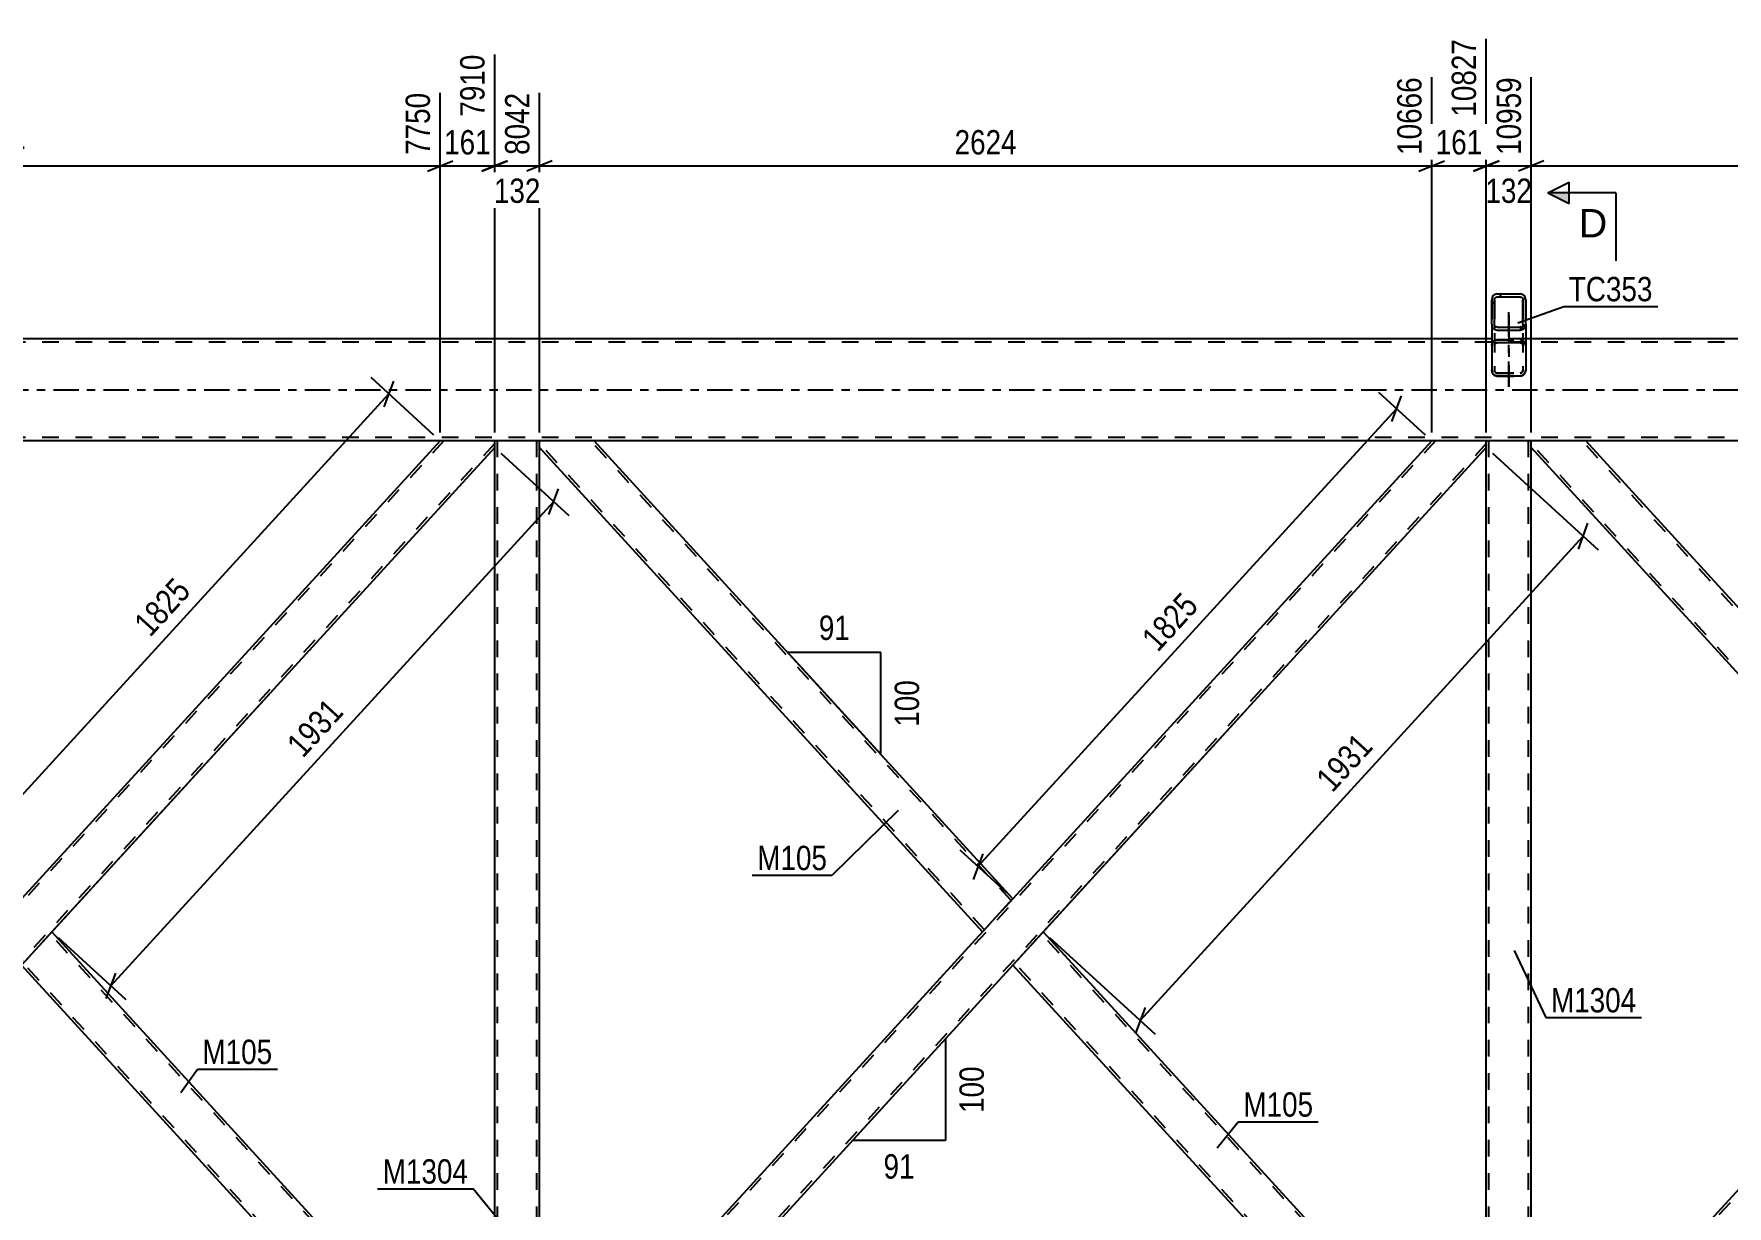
# Model space of a CAD drawing. Header units: millimetres. Extents: x 0 to 841, y 0 to 594.
# Drawn here: x 336.5 to 535.7, y 332.2 to 470.1 of the extents above; entities that cross this region are included whole.
import ezdxf

# ---------------------------------------------------------------- set-up
doc = ezdxf.new("R2010")
doc.units = ezdxf.units.MM
doc.linetypes.add('DXK_LINE_DOT2', pattern=[3.9198, 1.9599, -1.9599])
doc.linetypes.add('DXK_LINE_DOT3', pattern=[5.9187, 2.979, -0.9799, 0.9799, -0.9799])
doc.styles.add('Arial', font='ARIAL.TTF', dxfattribs={"height": 0.2})
doc.styles.add('Arial Narrow', font='ARIALN.TTF', dxfattribs={"height": 0.2})

# ---------------------------------------------------------------- blocks, each defined once
blk = doc.blocks.new('Part-122569972-3443 - 3380')
at = {"color": 7, "linetype": 'DXK_LINE_DOT2'}
for p, q in [((637.31, 433.84), (149.36, 433.84)), ((512, 434.24), (508, 434.24)), ((637.31, 422.64), (149.36, 422.64))]:
    blk.add_line(p, q, dxfattribs=at)
at = {"color": 2, "linetype": 'Continuous'}
for p, q in [((508, 434.24), (278.67, 434.24)), ((637.31, 434.24), (512, 434.24)), ((637.31, 422.24), (149.36, 422.24))]:
    blk.add_line(p, q, dxfattribs=at)
at = {"color": 7, "linetype": 'DXK_LINE_DOT3'}
blk.add_line((149.36, 428.24), (637.31, 428.24), dxfattribs=at)
blk = doc.blocks.new('Part-122569972-3593 - 3380')
at = {"color": 7, "linetype": 'DXK_LINE_DOT2'}
for p, q in [((618.04, 422.24), (512.64, 306.97)), ((624.03, 421.92), (518.63, 306.64)), ((624.03, 422.24), (617.61, 422.24)), ((568.33, 368.35), (564.76, 364.44)), ((571.91, 364.44), (568.33, 360.53)), ((513.32, 308.19), (512.64, 307.44)), ((512.64, 306.64), (512.64, 307.44)), ((519.06, 306.64), (512.64, 306.64))]:
    blk.add_line(p, q, dxfattribs=at)
at = {"color": 2, "linetype": 'Continuous'}
for p, q in [((617.61, 422.24), (568.33, 368.35)), ((624.03, 421.44), (571.91, 364.44)), ((624.03, 421.44), (624.03, 422.24)), ((564.76, 364.44), (513.32, 308.19)), ((568.33, 360.53), (519.06, 306.64))]:
    blk.add_line(p, q, dxfattribs=at)
blk = doc.blocks.new('Part-122569972-3491 - 3380')
at = {"color": 7, "linetype": 'DXK_LINE_DOT2'}
for p, q in [((508, 438.52), (508, 430.55)), ((508.32, 438.52), (508.32, 430.55)), ((511.68, 438.52), (511.68, 430.55)), ((512, 438.52), (512, 430.55)), ((508.05, 433.71), (508, 433.45)), ((508.32, 433.45), (508.34, 433.58)), ((508.52, 434.1), (508.39, 434.07)), ((508.64, 434.13), (508.52, 434.1)), ((508.52, 433.76), (508.64, 433.79)), ((508.64, 434.13), (511.36, 434.13)), ((511.36, 433.79), (508.64, 433.79)), ((511.59, 434.08), (511.36, 434.13)), ((511.36, 433.79), (511.48, 433.76)), ((511.6, 434.07), (511.59, 434.08)), ((511.66, 433.58), (511.68, 433.45)), ((512, 433.45), (511.95, 433.71)), ((508, 430.55), (508.05, 430.29)), ((508.34, 430.42), (508.32, 430.55)), ((511.68, 430.55), (511.66, 430.42)), ((511.95, 430.29), (512, 430.55)), ((508.39, 429.92), (508.64, 429.87)), ((508.64, 430.21), (508.52, 430.24)), ((508.64, 430.21), (511.36, 430.21)), ((508.64, 429.87), (511.36, 429.87)), ((511.48, 430.24), (511.36, 430.21)), ((511.36, 429.87), (511.6, 429.92))]:
    blk.add_line(p, q, dxfattribs=at)
at = {"color": 7, "linetype": 'DXK_LINE_DOT3'}
blk.add_line((510, 437.08), (510, 428.58), dxfattribs=at)
at = {"color": 7, "linetype": 'DXK_LINE_DOT2'}
for centre, radius, start, end in [((508.67, 433.47), 0.662, 114.32, 159.2418), ((508.65, 433.46), 0.331, 114.32, 159.2418), ((511.35, 433.46), 0.331, 20.7582, 65.68), ((511.33, 433.47), 0.662, 20.7582, 65.68), ((508.65, 430.54), 0.331, 200.7582, 245.68), ((511.35, 430.54), 0.331, 294.32, 339.2418), ((508.67, 430.52), 0.662, 200.7582, 245.68), ((511.33, 430.52), 0.662, 294.32, 339.2418)]:
    blk.add_arc(centre, radius, start, end, dxfattribs=at)
blk = doc.blocks.new('Part-122569972-3541 - 3380')
at = {"color": 2, "linetype": 'Continuous'}
for p, q in [((451.67, 360.53), (455.24, 364.44)), ((455.24, 364.44), (506.68, 308.19)), ((500.94, 306.64), (451.67, 360.53))]:
    blk.add_line(p, q, dxfattribs=at)
at = {"color": 7, "linetype": 'DXK_LINE_DOT2'}
for p, q in [((507.36, 306.97), (455.03, 364.2)), ((451.88, 360.77), (451.9, 360.78)), ((501.37, 306.64), (451.88, 360.77)), ((507.36, 307.44), (506.68, 308.19)), ((507.36, 306.64), (507.36, 307.44)), ((507.36, 306.64), (500.94, 306.64)), ((507.36, 306.67), (507.36, 306.64))]:
    blk.add_line(p, q, dxfattribs=at)
blk = doc.blocks.new('Part-122569972-3546 - 3380')
at = {"color": 2, "linetype": 'Continuous'}
for p, q in [((338.58, 364.44), (335, 360.53)), ((390.69, 307.44), (338.58, 364.44)), ((384.27, 306.64), (335, 360.53)), ((390.69, 306.64), (390.69, 307.44))]:
    blk.add_line(p, q, dxfattribs=at)
at = {"color": 7, "linetype": 'DXK_LINE_DOT2'}
for p, q in [((390.69, 306.97), (338.36, 364.2)), ((335.22, 360.77), (335.23, 360.78)), ((384.7, 306.64), (335.22, 360.77)), ((390.69, 306.64), (384.27, 306.64)), ((390.69, 306.64), (390.69, 306.67))]:
    blk.add_line(p, q, dxfattribs=at)
blk = doc.blocks.new('Part-122569972-3557 - 3380')
at = {"linetype": 'Continuous'}
h = blk.add_hatch(dxfattribs=at)
h.set_pattern_fill('', scale=0.7, style=0, pattern_type=0)
h.set_pattern_definition([(45, (511.9512, 439.1118), (-1.5715, 1.5715), [])])
h.paths.add_polyline_path([(512, 438.85), (511.95, 439.11), (511.81, 439.33), (511.6, 439.48), (511.36, 439.53), (508.64, 439.53), (508.39, 439.48), (508.19, 439.33), (508.05, 439.11), (508, 438.85), (508, 435.96), (508.05, 435.7), (508.19, 435.47), (508.39, 435.33), (508.64, 435.28), (511.36, 435.28), (511.6, 435.33), (511.81, 435.47), (511.95, 435.7), (512, 435.96)])
h.paths.add_polyline_path([(511.66, 435.83), (511.59, 435.72), (511.48, 435.64), (511.36, 435.62), (508.64, 435.62), (508.52, 435.64), (508.41, 435.72), (508.34, 435.83), (508.32, 435.96), (508.32, 438.85), (508.34, 438.98), (508.41, 439.09), (508.52, 439.17), (508.64, 439.19), (511.36, 439.19), (511.48, 439.17), (511.59, 439.09), (511.66, 438.98), (511.68, 438.85), (511.68, 435.96)])
at = {"color": 2, "linetype": 'Continuous'}
for p, q in [((508.05, 439.11), (508, 438.85)), ((508, 435.96), (508, 438.85)), ((508.32, 438.85), (508.34, 438.98)), ((508.32, 435.96), (508.32, 438.85)), ((508.64, 439.53), (508.39, 439.48)), ((508.52, 439.17), (508.64, 439.19)), ((508.64, 439.53), (511.36, 439.53)), ((508.64, 439.19), (511.36, 439.19)), ((511.6, 439.48), (511.36, 439.53)), ((511.36, 439.19), (511.48, 439.17)), ((511.66, 438.98), (511.68, 438.85)), ((511.68, 435.96), (511.68, 438.85)), ((512, 438.85), (511.95, 439.11)), ((512, 435.96), (512, 438.85)), ((508, 435.96), (508, 430.57)), ((508, 435.96), (508.05, 435.7)), ((508.34, 435.83), (508.32, 435.96)), ((508.39, 435.33), (508.64, 435.28)), ((508.64, 435.62), (508.52, 435.64)), ((508.64, 435.62), (511.36, 435.62)), ((508.64, 435.28), (511.36, 435.28)), ((511.48, 435.64), (511.36, 435.62)), ((511.36, 435.28), (511.6, 435.33)), ((511.68, 435.96), (511.66, 435.83)), ((511.95, 435.7), (512, 435.96)), ((512, 435.96), (512, 430.57)), ((508.05, 430.31), (508, 430.57)), ((512, 430.57), (511.95, 430.31)), ((508.64, 429.89), (508.39, 429.94)), ((508.64, 429.89), (511.36, 429.89)), ((511.6, 429.94), (511.36, 429.89))]:
    blk.add_line(p, q, dxfattribs=at)
at = {"color": 7, "linetype": 'DXK_LINE_DOT2'}
for p, q in [((508, 438.85), (508, 435.96)), ((508.32, 438.85), (508.32, 430.57)), ((511.68, 438.85), (511.68, 430.57)), ((512, 438.85), (512, 435.96)), ((508, 433.47), (508.05, 433.73)), ((508.34, 433.6), (508.32, 433.47)), ((508.39, 434.1), (508.64, 434.15)), ((508.64, 433.81), (508.52, 433.78)), ((508.64, 434.15), (511.36, 434.15)), ((508.64, 433.81), (511.36, 433.81)), ((511.36, 434.15), (511.6, 434.1)), ((511.48, 433.78), (511.36, 433.81)), ((511.68, 433.47), (511.66, 433.6)), ((511.95, 433.73), (512, 433.47)), ((508.32, 430.57), (508.34, 430.44)), ((511.66, 430.44), (511.68, 430.57)), ((508.52, 430.26), (508.64, 430.23)), ((508.64, 430.23), (511.36, 430.23)), ((511.36, 430.23), (511.48, 430.26))]:
    blk.add_line(p, q, dxfattribs=at)
at = {"color": 7, "linetype": 'DXK_LINE_DOT3'}
blk.add_line((510, 428.6), (510, 437.4), dxfattribs=at)
at = {"color": 2, "linetype": 'Continuous'}
for centre, radius, start, end in [((508.67, 438.88), 0.662, 114.3199, 159.2417), ((508.65, 438.86), 0.331, 114.3199, 159.2417), ((511.35, 438.86), 0.331, 20.7583, 65.6801), ((511.33, 438.88), 0.662, 20.7583, 65.6801), ((508.67, 435.93), 0.662, 200.7583, 245.6801), ((508.65, 435.94), 0.331, 200.7583, 245.6801), ((511.35, 435.94), 0.331, 294.3199, 339.2417), ((511.33, 435.93), 0.662, 294.3199, 339.2417), ((508.67, 430.55), 0.662, 200.7583, 245.6801), ((511.33, 430.55), 0.662, 294.3199, 339.2417)]:
    blk.add_arc(centre, radius, start, end, dxfattribs=at)
at = {"color": 7, "linetype": 'DXK_LINE_DOT2'}
for centre, radius, start, end in [((508.67, 433.49), 0.662, 114.3199, 159.2417), ((508.65, 433.48), 0.331, 114.3199, 159.2417), ((511.35, 433.48), 0.331, 20.7583, 65.6801), ((511.33, 433.49), 0.662, 20.7583, 65.6801), ((508.65, 430.56), 0.331, 200.7583, 245.6801), ((511.35, 430.56), 0.331, 294.3199, 339.2417)]:
    blk.add_arc(centre, radius, start, end, dxfattribs=at)
blk = doc.blocks.new('Part-122569972-3568 - 3380')
at = {"color": 7, "linetype": 'DXK_LINE_DOT2'}
for p, q in [((512.64, 422.24), (507.36, 422.24)), ((507.36, 421.44), (507.36, 422.24)), ((507.68, 306.64), (507.68, 422.24)), ((512.32, 306.64), (512.32, 422.24)), ((512.64, 421.44), (512.64, 422.24)), ((507.36, 306.64), (507.36, 308.19)), ((512.64, 306.64), (512.64, 308.19)), ((507.36, 306.64), (512.64, 306.64))]:
    blk.add_line(p, q, dxfattribs=at)
at = {"color": 2, "linetype": 'Continuous'}
for p, q in [((507.36, 308.19), (507.36, 421.44)), ((512.64, 308.19), (512.64, 421.44))]:
    blk.add_line(p, q, dxfattribs=at)
blk = doc.blocks.new('Part-122569972-3583 - 3380')
at = {"color": 7, "linetype": 'DXK_LINE_DOT2'}
for p, q in [((395.97, 422.24), (390.69, 422.24)), ((390.69, 421.44), (390.69, 422.24)), ((391.01, 306.64), (391.01, 422.24)), ((395.65, 306.64), (395.65, 422.24)), ((395.97, 421.44), (395.97, 422.24)), ((390.69, 306.64), (390.69, 307.44)), ((395.97, 306.64), (395.97, 307.44)), ((390.69, 306.64), (395.97, 306.64))]:
    blk.add_line(p, q, dxfattribs=at)
at = {"color": 2, "linetype": 'Continuous'}
for p, q in [((390.69, 307.44), (390.69, 421.44)), ((395.97, 307.44), (395.97, 421.44))]:
    blk.add_line(p, q, dxfattribs=at)
blk = doc.blocks.new('Part-122569972-3598 - 3380')
at = {"color": 2, "linetype": 'Continuous'}
for p, q in [((512.64, 421.44), (512.64, 422.24)), ((564.76, 364.44), (512.64, 421.44)), ((568.33, 368.35), (519.06, 422.24)), ((567.9, 367.88), (564.76, 364.44)), ((568.33, 368.35), (567.9, 367.88))]:
    blk.add_line(p, q, dxfattribs=at)
at = {"color": 7, "linetype": 'DXK_LINE_DOT2'}
for p, q in [((519.06, 422.24), (512.64, 422.24)), ((564.97, 364.68), (512.64, 421.92)), ((568.12, 368.12), (518.63, 422.24)), ((568.3, 368.32), (567.9, 367.88)), ((564.97, 364.68), (564.99, 364.7))]:
    blk.add_line(p, q, dxfattribs=at)
blk = doc.blocks.new('Part-122569972-3603 - 3380')
at = {"color": 2, "linetype": 'Continuous'}
for p, q in [((395.97, 421.44), (395.97, 422.24)), ((448.09, 364.44), (395.97, 421.44)), ((451.67, 368.35), (402.39, 422.24)), ((451.23, 367.88), (448.09, 364.44)), ((451.54, 368.22), (451.23, 367.88)), ((451.67, 368.35), (451.54, 368.22))]:
    blk.add_line(p, q, dxfattribs=at)
at = {"color": 7, "linetype": 'DXK_LINE_DOT2'}
for p, q in [((402.39, 422.24), (395.97, 422.24)), ((448.31, 364.68), (395.97, 421.92)), ((451.45, 368.12), (401.96, 422.24)), ((451.4, 368.06), (451.23, 367.88)), ((451.54, 368.22), (451.45, 368.12)), ((448.31, 364.68), (448.32, 364.7))]:
    blk.add_line(p, q, dxfattribs=at)
blk = doc.blocks.new('Part-122569972-3608 - 3380')
at = {"color": 7, "linetype": 'DXK_LINE_DOT2'}
for p, q in [((501.37, 422.24), (395.97, 306.97)), ((507.36, 421.92), (401.96, 306.64)), ((507.36, 422.24), (500.94, 422.24)), ((451.67, 368.35), (448.09, 364.44)), ((455.24, 364.44), (451.67, 360.53)), ((402.4, 306.64), (395.97, 306.64))]:
    blk.add_line(p, q, dxfattribs=at)
at = {"color": 2, "linetype": 'Continuous'}
for p, q in [((500.94, 422.24), (451.67, 368.35)), ((507.36, 421.44), (455.24, 364.44)), ((507.36, 421.44), (507.36, 422.24)), ((448.09, 364.44), (395.97, 307.44)), ((451.67, 360.53), (402.4, 306.64)), ((395.97, 306.64), (395.97, 307.44))]:
    blk.add_line(p, q, dxfattribs=at)
blk = doc.blocks.new('Part-122569972-3613 - 3380')
at = {"color": 7, "linetype": 'DXK_LINE_DOT2'}
for p, q in [((384.71, 422.24), (279.31, 306.97)), ((390.69, 421.92), (285.3, 306.64)), ((390.69, 422.24), (384.27, 422.24)), ((335, 368.35), (331.42, 364.44)), ((338.58, 364.44), (335, 360.53)), ((279.99, 308.19), (279.31, 307.44)), ((279.31, 306.64), (279.31, 307.44)), ((285.73, 306.64), (279.31, 306.64))]:
    blk.add_line(p, q, dxfattribs=at)
at = {"color": 2, "linetype": 'Continuous'}
for p, q in [((384.27, 422.24), (335, 368.35)), ((390.69, 421.44), (338.58, 364.44)), ((390.69, 421.44), (390.69, 422.24)), ((331.42, 364.44), (279.99, 308.19)), ((335, 360.53), (285.73, 306.64))]:
    blk.add_line(p, q, dxfattribs=at)
blk = doc.blocks.new('StraightDimension-122569972-4358 - 3380')
at = {"color": 7, "linetype": 'Continuous'}
for p, q in [((500.2, 422.92), (494.71, 427.94)), ((496.24, 424.5), (497.38, 427.53)), ((447.54, 372.13), (496.81, 426.02)), ((450.93, 369.03), (445.44, 374.05)), ((448.11, 373.64), (446.97, 370.61))]:
    blk.add_line(p, q, dxfattribs=at)
at = {"color": 0}
blk.add_wipeout([(474.5, 402.72), (471.4, 405.55), (465.65, 399.27), (468.75, 396.44)], dxfattribs=at)
at = {"color": 3, "style": 'Arial Narrow'}
blk.add_text('1825', height=2.863, rotation=47.5612, dxfattribs=at).set_placement((468.71, 397.28))
blk = doc.blocks.new('AngleDimension-122569972-3826 - 3380')
at = {"color": 7, "linetype": 'Continuous'}
for p, q in [((479.32, 390.78), (443.74, 351.85)), ((443.74, 351.85), (432.8, 339.9)), ((443.74, 351.85), (443.74, 339.9)), ((443.74, 339.9), (432.8, 339.9))]:
    blk.add_line(p, q, dxfattribs=at)
at = {"color": 0}
for points in [[(448.83, 349.22), (444.63, 349.22), (444.63, 342.53), (448.83, 342.53)], [(440.7, 334.8), (440.7, 339), (435.84, 339), (435.84, 334.8)]]:
    blk.add_wipeout(points, dxfattribs=at)
at = {"color": 3, "style": 'Arial Narrow'}
blk.add_text('100', height=2.863, rotation=90.0002, dxfattribs=at).set_placement((448.24, 343.13))
blk.add_text('91', height=2.863, dxfattribs=at).set_placement((436.44, 335.4))
blk = doc.blocks.new('StraightDimension-122569972-6174 - 3380')
at = {"color": 7, "linetype": 'Continuous'}
for p, q in [((390.69, 423.24), (390.69, 467.72)), ((384.27, 423.24), (384.27, 463.22)), ((382.77, 454), (385.77, 455.2)), ((384.27, 454.6), (390.69, 454.6)), ((392.19, 455.2), (389.19, 454))]:
    blk.add_line(p, q, dxfattribs=at)
at = {"color": 0}
blk.add_wipeout([(390.83, 455.35), (390.83, 459.55), (384.14, 459.55), (384.14, 455.35)], dxfattribs=at)
at = {"color": 0, "linetype": 'Continuous'}
blk.add_wipeout([(390.09, 468.32), (385.89, 468.32), (385.89, 459.8), (390.09, 459.8)], dxfattribs=at)
at = {"color": 3, "linetype": 'Continuous', "style": 'Arial Narrow'}
blk.add_text('7910', height=2.863, rotation=90.0002, dxfattribs=at).set_placement((389.49, 460.4))
at = {"color": 3, "style": 'Arial Narrow'}
blk.add_text('161', height=2.863, dxfattribs=at).set_placement((384.74, 455.95))
blk = doc.blocks.new('StraightDimension-122569972-4343 - 3380')
at = {"color": 7, "linetype": 'Continuous'}
for p, q in [((391.43, 420.77), (399.41, 413.47)), ((397.07, 413.58), (398.21, 416.61)), ((345.52, 358.09), (397.64, 415.09)), ((339.32, 363.77), (347.29, 356.47)), ((346.09, 359.6), (344.95, 356.58))]:
    blk.add_line(p, q, dxfattribs=at)
at = {"color": 0}
blk.add_wipeout([(373.9, 390.24), (370.8, 393.07), (365.05, 386.79), (368.15, 383.96)], dxfattribs=at)
at = {"color": 3, "style": 'Arial Narrow'}
blk.add_text('1931', height=2.863, rotation=47.5612, dxfattribs=at).set_placement((368.12, 384.81))
blk = doc.blocks.new('StraightDimension-122569972-6170 - 3380')
at = {"color": 7, "linetype": 'Continuous'}
for p, q in [((507.36, 423.24), (507.36, 469.54)), ((512.64, 423.24), (512.64, 465.04)), ((505.86, 454), (508.86, 455.2)), ((507.36, 454.6), (512.64, 454.6)), ((514.14, 455.2), (511.14, 454))]:
    blk.add_line(p, q, dxfattribs=at)
at = {"color": 0, "linetype": 'Continuous'}
blk.add_wipeout([(512.04, 465.64), (507.84, 465.64), (507.84, 455.3), (512.04, 455.3)], dxfattribs=at)
at = {"color": 0}
blk.add_wipeout([(513.34, 449.65), (513.34, 453.85), (506.66, 453.85), (506.66, 449.65)], dxfattribs=at)
at = {"color": 3, "linetype": 'Continuous', "style": 'Arial Narrow'}
blk.add_text('10959', height=2.863, rotation=90.0002, dxfattribs=at).set_placement((511.44, 455.9))
at = {"color": 3, "style": 'Arial Narrow'}
blk.add_text('132', height=2.863, dxfattribs=at).set_placement((507.26, 450.25))
blk = doc.blocks.new('StraightDimension-122569972-6172 - 3380')
at = {"color": 7, "linetype": 'Continuous'}
for p, q in [((500.94, 423.24), (500.94, 465.04)), ((395.97, 423.24), (395.97, 463.22)), ((397.47, 455.2), (394.47, 454)), ((395.97, 454.6), (500.94, 454.6)), ((499.44, 454), (502.44, 455.2))]:
    blk.add_line(p, q, dxfattribs=at)
at = {"color": 0, "linetype": 'Continuous'}
blk.add_wipeout([(500.34, 465.64), (496.14, 465.64), (496.14, 455.3), (500.34, 455.3)], dxfattribs=at)
at = {"color": 0}
blk.add_wipeout([(452.71, 455.35), (452.71, 459.55), (444.2, 459.55), (444.2, 455.35)], dxfattribs=at)
at = {"color": 3, "linetype": 'Continuous', "style": 'Arial Narrow'}
blk.add_text('10666', height=2.863, rotation=90.0002, dxfattribs=at).set_placement((499.74, 455.9))
at = {"color": 3, "style": 'Arial Narrow'}
blk.add_text('2624', height=2.863, dxfattribs=at).set_placement((444.8, 455.95))
blk = doc.blocks.new('StraightDimension-122569972-3841 - 3380')
at = {"color": 7, "linetype": 'Continuous'}
for p, q in [((508.1, 420.77), (520.54, 409.4)), ((518.2, 409.5), (519.33, 412.53)), ((466.65, 354.02), (518.76, 411.02)), ((455.98, 363.77), (468.42, 352.4)), ((467.22, 355.53), (466.08, 352.5))]:
    blk.add_line(p, q, dxfattribs=at)
at = {"color": 0}
blk.add_wipeout([(495.02, 386.16), (491.93, 389), (486.18, 382.71), (489.28, 379.88)], dxfattribs=at)
at = {"color": 3, "style": 'Arial Narrow'}
blk.add_text('1931', height=2.863, rotation=47.5612, dxfattribs=at).set_placement((489.24, 380.73))
blk = doc.blocks.new('AngleDimension-122569972-3902 - 3380')
at = {"color": 7, "linetype": 'Continuous'}
for p, q in [((364.76, 393.08), (325.67, 350.33)), ((325.67, 350.33), (314.74, 338.37)), ((325.67, 350.33), (325.67, 338.37)), ((325.67, 338.37), (314.74, 338.37))]:
    blk.add_line(p, q, dxfattribs=at)
at = {"color": 0}
for points in [[(330.77, 347.69), (326.57, 347.69), (326.57, 341.01), (330.77, 341.01)], [(322.64, 333.27), (322.64, 337.47), (317.78, 337.47), (317.78, 333.27)]]:
    blk.add_wipeout(points, dxfattribs=at)
at = {"color": 3, "style": 'Arial Narrow'}
blk.add_text('100', height=2.863, rotation=90.0002, dxfattribs=at).set_placement((330.17, 341.61))
blk.add_text('91', height=2.863, dxfattribs=at).set_placement((318.38, 333.87))
blk = doc.blocks.new('StraightDimension-122569972-4322 - 3380')
at = {"color": 7, "linetype": 'Continuous'}
for p, q in [((383.53, 422.92), (376.14, 429.68)), ((377.67, 426.25), (378.81, 429.27)), ((328.97, 373.87), (378.24, 427.76)), ((334.26, 369.03), (326.86, 375.79)), ((329.54, 375.38), (328.4, 372.36))]:
    blk.add_line(p, q, dxfattribs=at)
at = {"color": 0}
blk.add_wipeout([(355.92, 404.46), (352.82, 407.3), (347.08, 401.01), (350.18, 398.18)], dxfattribs=at)
at = {"color": 3, "style": 'Arial Narrow'}
blk.add_text('1825', height=2.863, rotation=47.5612, dxfattribs=at).set_placement((350.14, 399.03))
blk = doc.blocks.new('StraightDimension-122569972-6169 - 3380')
at = {"color": 7, "linetype": 'Continuous'}
for p, q in [((512.64, 423.24), (512.64, 465.04)), ((617.61, 423.24), (617.61, 465.04)), ((514.14, 455.2), (511.14, 454)), ((512.64, 454.6), (617.61, 454.6)), ((616.11, 454), (619.11, 455.2))]:
    blk.add_line(p, q, dxfattribs=at)
at = {"color": 0, "linetype": 'Continuous'}
blk.add_wipeout([(617.01, 465.64), (612.81, 465.64), (612.81, 455.3), (617.01, 455.3)], dxfattribs=at)
at = {"color": 0}
blk.add_wipeout([(569.38, 455.35), (569.38, 459.55), (560.87, 459.55), (560.87, 455.35)], dxfattribs=at)
at = {"color": 3, "linetype": 'Continuous', "style": 'Arial Narrow'}
blk.add_text('13583', height=2.863, rotation=90.0002, dxfattribs=at).set_placement((616.41, 455.9))
at = {"color": 3, "style": 'Arial Narrow'}
blk.add_text('2624', height=2.863, dxfattribs=at).set_placement((561.47, 455.95))
blk = doc.blocks.new('StraightDimension-122569972-6171 - 3380')
at = {"color": 7, "linetype": 'Continuous'}
for p, q in [((507.36, 423.24), (507.36, 469.54)), ((500.94, 423.24), (500.94, 465.04)), ((499.44, 454), (502.44, 455.2)), ((500.94, 454.6), (507.36, 454.6)), ((508.86, 455.2), (505.86, 454))]:
    blk.add_line(p, q, dxfattribs=at)
at = {"color": 0}
blk.add_wipeout([(507.49, 455.35), (507.49, 459.55), (500.81, 459.55), (500.81, 455.35)], dxfattribs=at)
at = {"color": 0, "linetype": 'Continuous'}
blk.add_wipeout([(506.76, 470.14), (502.56, 470.14), (502.56, 459.8), (506.76, 459.8)], dxfattribs=at)
at = {"color": 3, "linetype": 'Continuous', "style": 'Arial Narrow'}
blk.add_text('10827', height=2.863, rotation=90.0002, dxfattribs=at).set_placement((506.16, 460.4))
at = {"color": 3, "style": 'Arial Narrow'}
blk.add_text('161', height=2.863, dxfattribs=at).set_placement((501.41, 455.95))
blk = doc.blocks.new('StraightDimension-122569972-6173 - 3380')
at = {"color": 7, "linetype": 'Continuous'}
for p, q in [((390.69, 423.24), (390.69, 467.72)), ((395.97, 423.24), (395.97, 463.22)), ((389.19, 454), (392.19, 455.2)), ((390.69, 454.6), (395.97, 454.6)), ((397.47, 455.2), (394.47, 454))]:
    blk.add_line(p, q, dxfattribs=at)
at = {"color": 0, "linetype": 'Continuous'}
blk.add_wipeout([(395.37, 463.82), (391.17, 463.82), (391.17, 455.3), (395.37, 455.3)], dxfattribs=at)
at = {"color": 0}
blk.add_wipeout([(396.68, 449.65), (396.68, 453.85), (389.99, 453.85), (389.99, 449.65)], dxfattribs=at)
at = {"color": 3, "linetype": 'Continuous', "style": 'Arial Narrow'}
blk.add_text('8042', height=2.863, rotation=90.0002, dxfattribs=at).set_placement((394.77, 455.9))
at = {"color": 3, "style": 'Arial Narrow'}
blk.add_text('132', height=2.863, dxfattribs=at).set_placement((390.59, 450.25))
blk = doc.blocks.new('StraightDimension-122569972-6175 - 3380')
at = {"color": 7, "linetype": 'Continuous'}
for p, q in [((279.31, 423.24), (279.31, 463.22)), ((384.27, 423.24), (384.27, 463.22)), ((280.81, 455.2), (277.81, 454)), ((279.31, 454.6), (384.27, 454.6)), ((382.77, 454), (385.77, 455.2))]:
    blk.add_line(p, q, dxfattribs=at)
at = {"color": 0, "linetype": 'Continuous'}
blk.add_wipeout([(383.67, 463.82), (379.47, 463.82), (379.47, 455.3), (383.67, 455.3)], dxfattribs=at)
at = {"color": 0}
blk.add_wipeout([(336.05, 455.35), (336.05, 459.55), (327.53, 459.55), (327.53, 455.35)], dxfattribs=at)
at = {"color": 3, "linetype": 'Continuous', "style": 'Arial Narrow'}
blk.add_text('7750', height=2.863, rotation=90.0002, dxfattribs=at).set_placement((383.07, 455.9))
at = {"color": 3, "style": 'Arial Narrow'}
blk.add_text('2624', height=2.863, dxfattribs=at).set_placement((328.13, 455.95))
blk = doc.blocks.new('AngleDimension-122569972-8989 - 3380')
at = {"color": 7, "linetype": 'Continuous'}
for p, q in [((429.02, 393.13), (425.19, 397.31)), ((436.12, 397.31), (425.19, 397.31)), ((436.12, 385.36), (425.19, 397.31)), ((436.12, 385.36), (436.12, 397.31))]:
    blk.add_line(p, q, dxfattribs=at)
at = {"color": 0}
for points in [[(433.08, 398.21), (433.08, 402.41), (428.23, 402.41), (428.23, 398.21)], [(441.22, 394.68), (437.02, 394.68), (437.02, 387.99), (441.22, 387.99)]]:
    blk.add_wipeout(points, dxfattribs=at)
at = {"color": 3, "style": 'Arial Narrow'}
blk.add_text('91', height=2.863, dxfattribs=at).set_placement((428.83, 398.81))
blk.add_text('100', height=2.863, rotation=90.0002, dxfattribs=at).set_placement((440.62, 388.59))
blk = doc.blocks.new('Mark-122569972-3537 - 3380')
at = {"color": 0}
blk.add_wipeout([(487, 342.69), (487, 345.69), (478.78, 345.69), (478.78, 342.69)], dxfattribs=at)
blk.add_wipeout([(487, 342.69), (487, 345.69), (478.78, 345.69), (478.78, 342.69)], dxfattribs=at)
at = {"color": 30, "linetype": 'Continuous'}
for p, q in [((475.71, 339.01), (478.18, 342.09)), ((478.18, 342.09), (487.6, 342.09))]:
    blk.add_line(p, q, dxfattribs=at)
at = {"color": 3, "style": 'Arial Narrow'}
blk.add_text('M105', height=2.863, dxfattribs=at).set_placement((478.78, 342.69))
blk = doc.blocks.new('Mark-122569972-3542 - 3380')
at = {"color": 0}
blk.add_wipeout([(364.52, 348.89), (364.52, 351.89), (356.3, 351.89), (356.3, 348.89)], dxfattribs=at)
blk.add_wipeout([(364.52, 348.89), (364.52, 351.89), (356.3, 351.89), (356.3, 348.89)], dxfattribs=at)
at = {"color": 30, "linetype": 'Continuous'}
for p, q in [((353.76, 345.52), (355.7, 348.29)), ((355.7, 348.29), (365.12, 348.29))]:
    blk.add_line(p, q, dxfattribs=at)
at = {"color": 3, "style": 'Arial Narrow'}
blk.add_text('M105', height=2.863, dxfattribs=at).set_placement((356.3, 348.89))
blk = doc.blocks.new('Mark-122569972-3553 - 3380')
at = {"color": 0}
blk.add_wipeout([(526.94, 438.67), (526.94, 441.67), (517.07, 441.67), (517.07, 438.67)], dxfattribs=at)
blk.add_wipeout([(526.94, 438.67), (526.94, 441.67), (517.07, 441.67), (517.07, 438.67)], dxfattribs=at)
at = {"color": 30, "linetype": 'Continuous'}
for p, q in [((511.07, 436.13), (516.47, 438.07)), ((516.47, 438.07), (527.54, 438.07))]:
    blk.add_line(p, q, dxfattribs=at)
at = {"color": 3, "style": 'Arial Narrow'}
blk.add_text('TC353', height=2.863, dxfattribs=at).set_placement((517.07, 438.67))
blk = doc.blocks.new('Mark-122569972-3564 - 3380')
at = {"color": 0}
blk.add_wipeout([(525.02, 354.96), (525.02, 357.96), (514.97, 357.96), (514.97, 354.96)], dxfattribs=at)
blk.add_wipeout([(525.02, 354.96), (525.02, 357.96), (514.97, 357.96), (514.97, 354.96)], dxfattribs=at)
at = {"color": 30, "linetype": 'Continuous'}
for p, q in [((510.64, 362.25), (514.37, 354.36)), ((514.37, 354.36), (525.62, 354.36))]:
    blk.add_line(p, q, dxfattribs=at)
at = {"color": 3, "style": 'Arial Narrow'}
blk.add_text('M1304', height=2.863, dxfattribs=at).set_placement((514.97, 354.96))
blk = doc.blocks.new('Mark-122569972-3579 - 3380')
at = {"color": 0}
blk.add_wipeout([(387.56, 334.81), (387.56, 337.81), (377.51, 337.81), (377.51, 334.81)], dxfattribs=at)
blk.add_wipeout([(387.56, 334.81), (387.56, 337.81), (377.51, 337.81), (377.51, 334.81)], dxfattribs=at)
at = {"color": 30, "linetype": 'Continuous'}
for p in [(376.91, 334.21), (391.76, 329.77)]:
    blk.add_line(p, (388.16, 334.21), dxfattribs=at)
at = {"color": 3, "style": 'Arial Narrow'}
blk.add_text('M1304', height=2.863, dxfattribs=at).set_placement((377.51, 334.81))
blk = doc.blocks.new('Mark-122569972-3599 - 3380')
at = {"color": 0}
blk.add_wipeout([(429.8, 371.71), (429.8, 374.71), (421.58, 374.71), (421.58, 371.71)], dxfattribs=at)
blk.add_wipeout([(429.8, 371.71), (429.8, 374.71), (421.58, 374.71), (421.58, 371.71)], dxfattribs=at)
at = {"color": 30, "linetype": 'Continuous'}
for p in [(438.17, 378.74), (420.98, 371.11)]:
    blk.add_line(p, (430.4, 371.11), dxfattribs=at)
at = {"color": 3, "style": 'Arial Narrow'}
blk.add_text('M105', height=2.863, dxfattribs=at).set_placement((421.58, 371.71))
blk = doc.blocks.new('SectionMark-122569972-4392 - 3380')
at = {"linetype": 'Continuous'}
for points in [[(517.1, 451.44), (517.1, 450.19), (514.6, 451.44)], [(517.1, 283.57), (517.1, 282.32), (514.6, 282.32)]]:
    blk.add_hatch(color=6, dxfattribs=at).paths.add_polyline_path(points)
at = {"color": 6, "linetype": 'Continuous'}
for p, q in [((514.6, 451.44), (517.1, 452.69)), ((517.1, 450.19), (517.1, 452.69)), ((522.6, 451.44), (514.6, 451.44)), ((514.6, 451.44), (517.1, 450.19)), ((522.6, 451.44), (522.6, 443.44)), ((522.6, 282.32), (522.6, 290.32)), ((514.6, 282.32), (517.1, 283.57)), ((517.1, 283.57), (517.1, 281.07)), ((522.6, 282.32), (514.6, 282.32)), ((517.1, 281.07), (514.6, 282.32))]:
    blk.add_line(p, q, dxfattribs=at)
at = {"color": 0, "linetype": 'Continuous'}
for points in [[(521.6, 446.19), (521.6, 449.69), (518.23, 449.69), (518.23, 446.19)], [(521.6, 284.07), (521.6, 287.57), (518.23, 287.57), (518.23, 284.07)]]:
    blk.add_wipeout(points, dxfattribs=at)
at = {"color": 3, "linetype": 'Continuous', "style": 'Arial'}
for p in [(518.23, 446.19), (518.23, 284.07)]:
    blk.add_text('D', height=3.34, dxfattribs=at).set_placement(p)

msp = doc.modelspace()

# ---------------------------------------------------------------- block references
for name in ['Part-122569972-3557 - 3380', 'Part-122569972-3491 - 3380', 'Part-122569972-3443 - 3380', 'Part-122569972-3613 - 3380', 'Part-122569972-3583 - 3380', 'Part-122569972-3603 - 3380', 'Part-122569972-3608 - 3380', 'Part-122569972-3568 - 3380', 'Part-122569972-3593 - 3380', 'Part-122569972-3598 - 3380', 'Part-122569972-3546 - 3380', 'Part-122569972-3541 - 3380']:
    msp.add_blockref(name, (0, 0))

# ---------------------------------------------------------------- next in the draw order: block references
for name in ['StraightDimension-122569972-6174 - 3380', 'StraightDimension-122569972-6170 - 3380', 'StraightDimension-122569972-4358 - 3380', 'StraightDimension-122569972-4343 - 3380', 'Mark-122569972-3579 - 3380']:
    msp.add_blockref(name, (0, 0))

# ---------------------------------------------------------------- next in the draw order: block references
for name in ['StraightDimension-122569972-6172 - 3380', 'StraightDimension-122569972-6169 - 3380', 'AngleDimension-122569972-3902 - 3380', 'AngleDimension-122569972-3826 - 3380']:
    msp.add_blockref(name, (0, 0))

# ---------------------------------------------------------------- next in the draw order: block references
for name in ['StraightDimension-122569972-6171 - 3380', 'StraightDimension-122569972-6173 - 3380', 'Mark-122569972-3553 - 3380', 'StraightDimension-122569972-4322 - 3380', 'StraightDimension-122569972-3841 - 3380', 'AngleDimension-122569972-8989 - 3380', 'Mark-122569972-3599 - 3380', 'Mark-122569972-3542 - 3380', 'Mark-122569972-3537 - 3380']:
    msp.add_blockref(name, (0, 0))

# ---------------------------------------------------------------- next in the draw order: block references
for name in ['StraightDimension-122569972-6175 - 3380', 'Mark-122569972-3564 - 3380']:
    msp.add_blockref(name, (0, 0))

# ---------------------------------------------------------------- next in the draw order: block references
msp.add_blockref('SectionMark-122569972-4392 - 3380', (0, 0))

doc.saveas('drawing.dxf')
